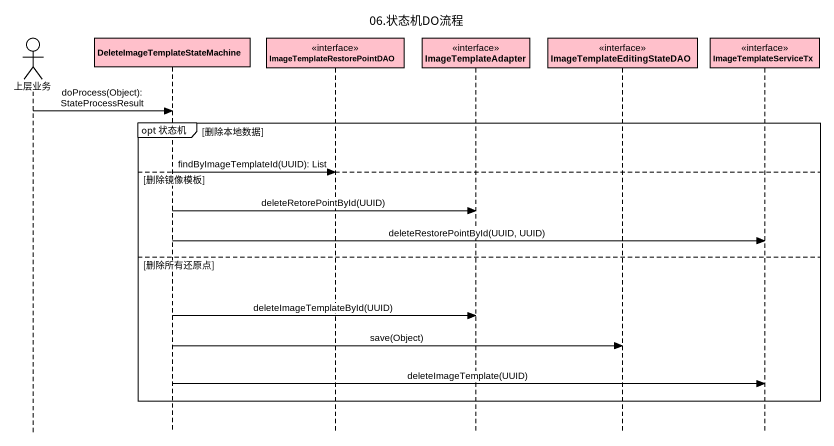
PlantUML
@startuml
title 06.状态机DO流程
hide footbox
actor 上层业务 #FFFFFF
participant "DeleteImageTemplateStateMachine" as DeleteImageTemplateStateMach #FFC0CB
participant ImageTemplateRestorePointDAO <<interface>> #FFC0CB
participant ImageTemplateAdapter <<interface>> #FFC0CB
participant ImageTemplateEditingStateDAO <<interface>> #FFC0CB
participant ImageTemplateServiceTx <<interface>> #FFC0CB

上层业务 -> DeleteImageTemplateStateMach : doProcess(Object): StateProcessResult
group opt 状态机 [删除本地数据]
else 删除镜像模板
  DeleteImageTemplateStateMach -> ImageTemplateRestorePointDAO : findByImageTemplateId(UUID): List
  DeleteImageTemplateStateMach -> ImageTemplateAdapter : deleteRetorePointById(UUID)
  DeleteImageTemplateStateMach -> ImageTemplateServiceTx : deleteRestorePointById(UUID, UUID)
else 删除所有还原点
  DeleteImageTemplateStateMach -> ImageTemplateAdapter : deleteImageTemplateById(UUID)
  DeleteImageTemplateStateMach -> ImageTemplateEditingStateDAO : save(Object)
  DeleteImageTemplateStateMach -> ImageTemplateServiceTx : deleteImageTemplate(UUID)
end
@enduml
